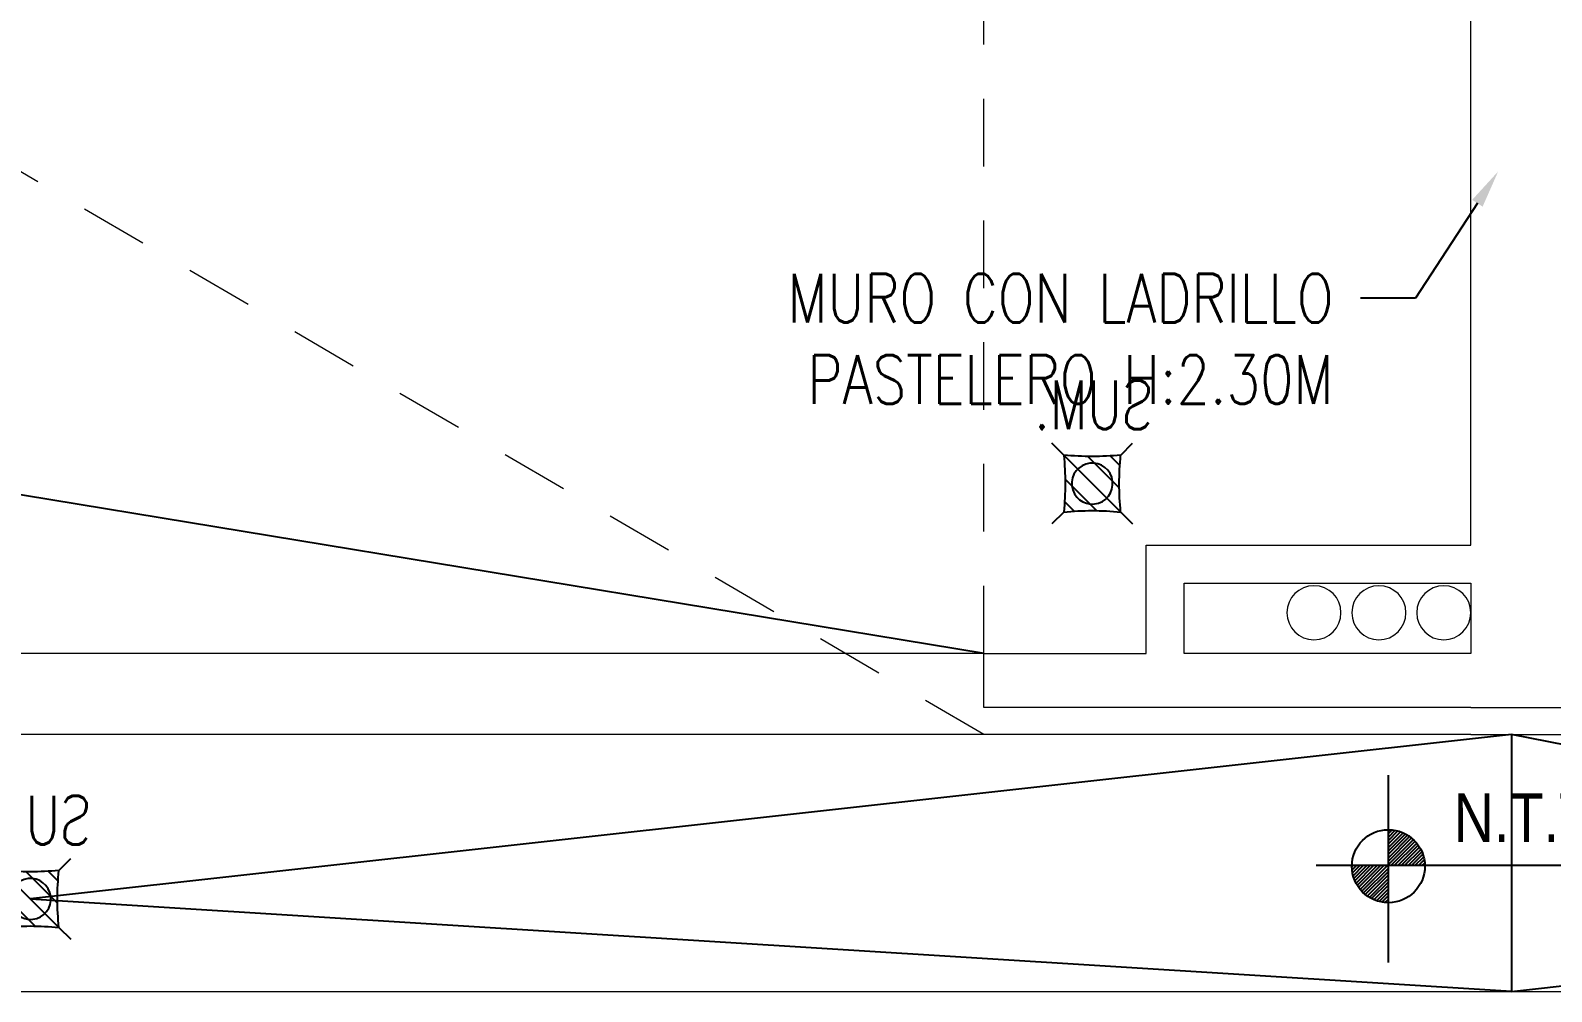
# Model space of a CAD drawing. Header units: millimetres. Extents: x -3 to 53, y -110 to 39.
# Drawn here: x 7.688 to 10.499, y -80.032 to -78.256 of the extents above; entities that cross this region are included whole.
import ezdxf
from ezdxf import colors
from ezdxf.entities.mleader import LeaderData, LeaderLine
from ezdxf.enums import TextEntityAlignment as Align
from ezdxf.math import Vec2, Vec3

# ---------------------------------------------------------------- set-up
doc = ezdxf.new("R2010")
doc.units = ezdxf.units.MM
doc.linetypes.add('HIDDEN2', pattern=[0.1875, 0.125, -0.0625])
for name, color, linetype in [('A-LINEAS', 8, 'Continuous'), ('A-MURO BAJO', 8, 'Continuous'), ('A-NIVELES-NPT', 8, 'Continuous'), ('A-PROYECCIONES', 8, 'HIDDEN2'), ('A-TEXTO-INDICACIONES', 8, 'Continuous')]:
    doc.layers.add(name, color=color, linetype=linetype)
doc.layers.add('DLP_MURO ALTO', color=8, linetype='Continuous', lineweight=20)
doc.styles.add('R80', font='ARIALN.TTF', dxfattribs={"height": 2.03})
doc.styles.add('ROMANS', font='ROMANS.shx', dxfattribs={"oblique": 10})
doc.styles.add('TXT_COTAS', font='romans.shx', dxfattribs={"width": 0.8})

# ---------------------------------------------------------------- blocks, each defined once
blk = doc.blocks.new('*U255')
at = {"color": 8}
for p, q in [((-0.0526, 0.0526), (-0.0746, 0.0746)), ((0.0526, 0.0526), (0.0746, 0.0746)), ((-0.0526, -0.0526), (0.0526, 0.0526)), ((-0.051, 0.0331), (-0.0331, 0.051)), ((-0.0501, -0.008), (0.008, 0.05)), ((-0.008, -0.05), (0.0501, 0.008)), ((-0.0526, -0.0526), (-0.0746, -0.0746)), ((0.0331, -0.051), (0.051, -0.0331)), ((0.0526, -0.0526), (0.0746, -0.0746))]:
    blk.add_line(p, q, dxfattribs=at)
for centre, major_axis, start_param, end_param in [((0, 0.5882), (0.1673, 0.5115), 3.359812, 3.55544), ((-0.5912, 0), (-0.5144, 0.1682), 3.360366, 3.554886), ((0, 0), (0.0118, 0.036), 5.813820330443059, 12.09700563762265), ((0.5912, 0), (-0.5144, 0.1682), 0.218773, 0.413293), ((0, -0.5882), (-0.5115, 0.1673), -1.352577, -1.156949)]:
    blk.add_ellipse(centre, major_axis=major_axis, ratio=1, start_param=start_param, end_param=end_param, dxfattribs=at)
at = {"layer": 'A-TEXTO-INDICACIONES', "color": 8, "style": 'ROMANS', "width": 0.75}
blk.add_text('SUM.', height=0.09, dxfattribs=at).set_placement((-0.1125, 0.1003))
blk = doc.blocks.new('IISS-AZ')
at = {"color": 8}
for p, q in [((-39.2498, -13.225, 0), (-46.6248, -12.0125, 0)), ((-38.2748, -13.375, 0), (-41.0123, -13.6788, 0)), ((-36.7373, -13.6788, 0), (-38.2748, -13.375, 0)), ((-38.2748, -13.375, 0), (-38.2748, -13.85, 0)), ((-41.0123, -13.6788, 0), (-38.2748, -13.849, 0)), ((-38.2748, -13.85, 0), (-36.7373, -13.6788, 0))]:
    blk.add_line(p, q, dxfattribs=at)
at = {"ltscale": 0.05, "xscale": -1}
for p in [(-39.0498, -12.9112, 0), (-41.0123, -13.6788, 0)]:
    blk.add_blockref('*U255', p, dxfattribs=at)
blk = doc.blocks.new('DPTO 65_D2')
at = {"color": 8, "lineweight": 0}
for centre in [(1.2099, 6.15), (1.3299, 6.15), (1.4499, 6.15)]:
    blk.add_circle(centre, 0.05, dxfattribs=at)
at = {"layer": 'A-MURO BAJO', "color": 8, "lineweight": 0}
for p, q in [((1.4999, 6.375), (-7.0251, 6.375)), ((0.5999, 6.225), (-6.8751, 6.225))]:
    blk.add_line(p, q, dxfattribs=at)
at = {"layer": 'A-PROYECCIONES', "color": 8, "lineweight": 0}
blk.add_line((0.5999, 6.225), (0.6, 3.55), dxfattribs=at)
blk.add_lwpolyline([(0.5999, 6.375), (-4.1501, 3.6)], dxfattribs=at)
at = {"layer": 'DLP_MURO ALTO', "color": 8, "lineweight": 0}
for p, q in [((0.5999, 6.325), (0.5999, 6.225)), ((1.4999, 6.325), (0.5999, 6.325)), ((0.5999, 6.225), (0.8999, 6.225)), ((0.8999, 6.225), (0.8999, 6.025)), ((1.4999, 6.225), (0.9699, 6.225)), ((0.9699, 6.225), (0.9699, 6.095)), ((1.4999, 6.095), (1.4999, 6.225)), ((0.9699, 6.095), (1.4999, 6.095)), ((0.8999, 6.025), (1.4999, 6.025)), ((1.4999, 6.025), (1.4999, 3.5501))]:
    blk.add_line(p, q, dxfattribs=at)
blk = doc.blocks.new('DPTO 75_D3')
at = {"layer": 'A-MURO BAJO', "color": 8, "lineweight": 0}
blk.add_line((-1.8, -5.85, 0), (10.9, -5.85, 0), dxfattribs=at)
at = {"layer": 'DLP_MURO ALTO', "color": 8, "lineweight": 0}
blk.add_line((-1.8, -5.8, 0), (-0.75, -5.7999, 0), dxfattribs=at)
blk = doc.blocks.new('SIM NIVEL PLANTA')
at = {"linetype": 'Continuous'}
h = blk.add_hatch(dxfattribs=at)
h.set_pattern_fill('_USER', color=8, scale=0.089997, angle=45, style=0, pattern_type=0)
h.set_pattern_definition([(45, (31854.49523, 23864.84028), (-0.06363728001, 0.06363728001), [])])
h.paths.add_polyline_path([(-17.329, 0), (-15.979, 0, 0.409209), (-17.329, 1.327)])
h.paths.add_polyline_path([(-18.679, 0, 0.004279), (-18.679, -0.023, 0.414214), (-17.329, -1.373), (-17.329, 0)])
at = {"color": 8}
for p, q in [((-17.329, -3.577), (-17.329, 3.344)), ((-2, 0), (-20, 0))]:
    blk.add_line(p, q, dxfattribs=at)
at = {"color": 8, "linetype": 'Continuous'}
blk.add_circle((-17.329, -0.023), 1.35, dxfattribs=at)
at = {"color": 8, "style": 'R80'}
blk.add_attdef('N.P.T.+0.00', text='', height=1.8, dxfattribs=at).set_placement((-8.871, 1.774), align=Align.MIDDLE_CENTER)
blk = doc.blocks.new('TEXTO NOTAS AZ')
at = {"layer": 'A-TEXTO-INDICACIONES', "color": 8, "lineweight": 0}
ml = blk.add_multileader_mtext('Standard', dxfattribs=at)
ml.set_content('\\pxsm1;MURO CON LADRILLO PASTELERO H:2.30M', color=8, style='TXT_COTAS')
ml.set_leader_properties(color=7)
ml.build(insert=Vec2(0, 0))
ml.multileader.update_dxf_attribs({"dogleg_length": 0.05, "arrow_head_size": 0.07})
ctx = ml.context
ctx.base_point, ctx.char_height, ctx.arrow_head_size, ctx.landing_gap_size, ctx.plane_origin = Vec3(7.5647, -12.5685), 0.09, 0.07, 0.05, Vec3(9.0002, -13.1072)
ctx.text_align_type = 2
notes = []
notes.append((ctx, [(0, (1, 1, 0), (8.8976, -12.5685), (-1, 0), 0.1015, [(0, [(9.0504, -12.3344)], 0, [])])]))
ctx.mtext.insert, ctx.mtext.width, ctx.mtext.defined_height, ctx.mtext.alignment, ctx.mtext.flow_direction = Vec3(8.7461, -12.5235), 1.401215, 0.8046, 3, 5
for ctx, leaders in notes:
    for number, flags, end, landing, length, lines in leaders:
        leader = LeaderData()
        leader.index, (leader.has_last_leader_line, leader.has_dogleg_vector, leader.attachment_direction) = number, flags
        leader.last_leader_point, leader.dogleg_vector, leader.dogleg_length = Vec3(end), Vec3(landing), length
        for number, points, colour, breaks in lines:
            line = LeaderLine()
            line.index, line.vertices, line.color, line.breaks = number, Vec3.list(points), colors.encode_raw_color(colour), breaks
            leader.lines.append(line)
        ctx.leaders.append(leader)
blk = doc.blocks.new('arq.')
at = {"color": 8}
blk.add_blockref('IISS-AZ', (149.9127, -64.2888), dxfattribs=at)
at = {"layer": 'A-NIVELES-NPT', "color": 8, "lineweight": 0}
ref = blk.add_blockref('SIM NIVEL PLANTA', (112.2767, -77.906, 0), dxfattribs=dict(at, xscale=0.05, yscale=0.05, zscale=0.05))
ref.add_attrib('N.P.T.+0.00', 'N.T.T.+37.85', dxfattribs={"layer": '0', "height": 0.09, "style": 'R80'}).set_placement((111.8332, -77.8174, 0), align=Align.MIDDLE_CENTER)
at = {"layer": 'A-TEXTO-INDICACIONES', "color": 8}
blk.add_blockref('TEXTO NOTAS AZ', (102.5627, -64.2889), dxfattribs=at)
at = {"color": 8, "xscale": -1, "rotation": 180}
blk.add_blockref('DPTO 65_D2', (110.0628, -71.2888), dxfattribs=at)
at = {"color": 8}
blk.add_blockref('DPTO 75_D3', (113.3627, -71.8138, 0), dxfattribs=at)
at = {"layer": 'A-LINEAS', "color": 8, "lineweight": 0}
blk.add_lwpolyline([(102.5627, -75.3388), (102.5627, -78.1387), (116.3127, -78.1388), (116.3127, -77.6638)], dxfattribs=at)

msp = doc.modelspace()

# ---------------------------------------------------------------- block references
at = {"color": 7}
msp.add_blockref('arq.', (-101.2125, -1.8936), dxfattribs=at)

doc.saveas('drawing.dxf')
